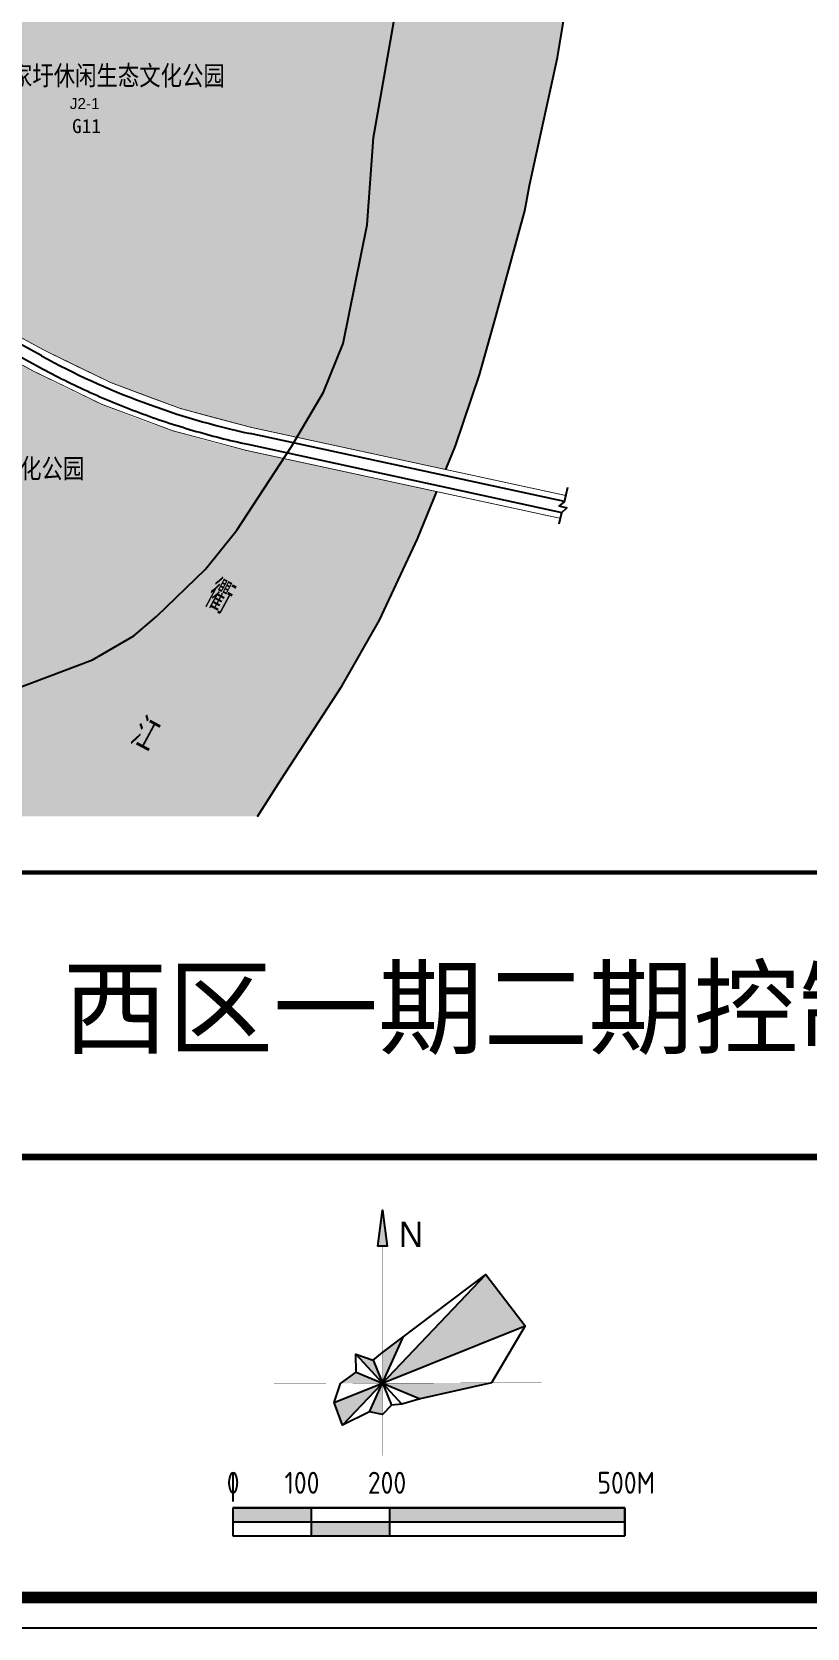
# Model space of a CAD drawing. Extents: x 2442 to 11417, y 1140 to 9206.
# Drawn here: x 8365 to 9354, y 2187 to 4223 of the extents above; entities that cross this region are included whole.
import ezdxf

# ---------------------------------------------------------------- set-up
doc = ezdxf.new("R2010")
doc.units = 0
doc.header["$LTSCALE"] = 1000
doc.header["$MEASUREMENT"] = 0
doc.linetypes.add('ACAD_ISO02W100', pattern=[15, 12, -3])
doc.linetypes.add('CENTER', pattern=[50.8, 31.75, -6.35, 6.35, -6.35])
for name, color, linetype in [('08-G11-公园', 3, 'Continuous'), ('11-E1-水域', 130, 'Continuous'), ('14-z地块编号', 217, 'Continuous'), ('a-dlcenter', 1, 'CENTER'), ('DL-ZX', 1, 'Continuous'), ('TK', 7, 'Continuous'), ('基层360', 220, 'Continuous'), ('用地名称', 7, 'Continuous'), ('用地性质代码', 7, 'Continuous'), ('蓝线', 5, 'Continuous'), ('道路', 7, 'Continuous'), ('道路红线', 12, 'Continuous')]:
    doc.layers.add(name, color=color, linetype=linetype)
doc.layers.add('比例尺', color=7, linetype='Continuous', plot=False)
doc.styles.add('HZ', font='', dxfattribs={"width": 0.8})
doc.styles.get("Standard").update_dxf_attribs({"font": 'gbenor.shx', "bigfont": 'gbcbig.shx'})
doc.styles.add('xtx', font='')
doc.styles.get('HZ').set_extended_font_data('SimSun')
doc.styles.get('xtx').set_extended_font_data('SimSun')

msp = doc.modelspace()

# ---------------------------------------------------------------- hatches: boundary and pattern name
at = {"layer": '08-G11-公园'}
for points in [[(8168.5, 4173.9), (8127.5, 4084.4), (8078, 3982.9), (8381.5, 3817.1, 0.071778), (8645.2, 3718.9), (8703.3, 3706.3), (8737.1, 3763.8), (8762.1, 3825.8), (8793, 3977.3), (8801, 4088.6), (8845.6, 4342.1), (8740.9, 4364.8, -0.137549), (8398.9, 4545.7), (8360.5, 4582.3), (8329.7, 4520.1), (8275.3, 4403.2), (8219.4, 4283.1)], [(7938.4, 3669.4), (7917, 3621.2), (7878.8, 3553.4), (7867.8, 3456.4), (7873.7, 3435.1), (7810.1, 3333.8), (7901.8, 3326.8), (8061.8, 3333.6), (8213.6, 3350), (8304.9, 3370.7), (8442.4, 3422.5), (8495.2, 3453), (8524.1, 3477.6), (8586.6, 3538.1), (8626.8, 3587.7), (8686.4, 3679.3), (8638.8, 3689.6, -0.071778), (8367.1, 3790.8), (8065.2, 3955.7), (8047.2, 3915.9), (8023, 3841.7), (8000.4, 3791.7)]]:
    msp.add_hatch(color=256, dxfattribs=at).paths.add_polyline_path(points)
at = {"layer": '11-E1-水域'}
h = msp.add_hatch(color=256, dxfattribs=at)
h.paths.add_polyline_path([(8762.1, 3825.8), (8737.1, 3763.8), (8703.3, 3706.3), (8893.3, 3665.2), (8905.6, 3695.3), (8936.3, 3786.2), (8957.5, 3861.7), (8994, 3995.3), (9000, 4027.5), (9035.8, 4191), (9045.6, 4250), (9050.4, 4297.7), (8845.6, 4342.1), (8801, 4088.6), (8793, 3977.3)])
h.paths.add_polyline_path([(8808.6, 3472.9), (8857.1, 3576.9), (8881.7, 3637), (8686.4, 3679.3), (8626.8, 3587.7), (8586.6, 3538.1), (8524.1, 3477.6), (8495.2, 3453), (8442.4, 3422.5), (8304.9, 3370.7), (8213.6, 3350), (8061.8, 3333.6), (7901.8, 3326.8), (7810.1, 3333.8), (7873.7, 3435.1), (7867.8, 3456.4), (7878.8, 3553.4), (7917, 3621.2), (7938.4, 3669.4), (8000.4, 3791.7), (8023, 3841.7), (8047.2, 3915.9), (8065.2, 3955.7), (8052.5, 3962.7, -0.023672), (7986.6, 4002.8), (7986.4, 4002.4), (7948.8, 3946.5), (7862.7, 3792.6), (7826, 3710.5), (7715.8, 3562.5), (7622.9, 3469), (7571.7, 3444.6), (7537.2, 3469.6), (7473.4, 3483.8), (7420.7, 3468), (7372.5, 3364.7), (7348.8, 3222.6), (8653, 3222.6), (8682.8, 3269.2), (8760.6, 3389)])
at = {"layer": 'a-dlcenter'}
h = msp.add_hatch(color=7, dxfattribs=at)
h.paths.add_polyline_path([(8721.5, 2322.7), (8721.5, 2340.7), (8621.5, 2340.7), (8621.5, 2322.7)])
h.paths.add_polyline_path([(8821.5, 2304.7), (8821.5, 2322.7), (8721.5, 2322.7), (8721.5, 2304.7)])
h.paths.add_polyline_path([(8821.5, 2340.7), (8821.5, 2322.7), (8921.5, 2322.7), (9021.5, 2322.7), (9121.5, 2322.7), (9121.5, 2340.7), (9021.5, 2340.7), (8921.5, 2340.7)])
at = {"layer": 'TK'}
for points in [[(8812.4, 2720.3), (8806.6, 2674.6), (8812.4, 2674.6), (8818.3, 2674.6)], [(8812.4, 2499.6), (8994.5, 2572.7), (8944.1, 2638.4)], [(8812.4, 2499.6), (8994.5, 2572.7), (8944.1, 2638.4)], [(8839.4, 2559.1), (8812.4, 2538.7), (8812.4, 2499.6)], [(8839.4, 2559.1), (8812.4, 2538.7), (8812.4, 2499.6)], [(8812.4, 2499.6), (8750.8, 2474.9), (8761.5, 2445.9)], [(8812.4, 2499.6), (8750.8, 2474.9), (8761.5, 2445.9)], [(8812.4, 2499.6), (8795.9, 2463), (8812.4, 2459.8)], [(8812.4, 2499.6), (8795.9, 2463), (8812.4, 2459.8)], [(8812.3, 2499.7), (8860.3, 2479.5), (8951.6, 2500), (8951.6, 2500.1)], [(8812.3, 2499.7), (8860.3, 2479.5), (8951.6, 2500), (8951.6, 2500.1)]]:
    msp.add_hatch(color=7, dxfattribs=at).paths.add_polyline_path(points)
h = msp.add_hatch(color=7, dxfattribs=at)
h.paths.add_polyline_path([(8812.3, 2499.7), (8778.7, 2513.8), (8759.1, 2499.5)])
h.paths.add_polyline_path([(8812.4, 2499.7), (8812.4, 2499.7), (8800.4, 2528.8), (8778.4, 2536.5)])
at = {"layer": '比例尺'}
h = msp.add_hatch(color=7, dxfattribs=at)
h.paths.add_polyline_path([(8721.5, 2322.7), (8721.5, 2340.7), (8621.5, 2340.7), (8621.5, 2322.7)])
h.paths.add_polyline_path([(8821.5, 2304.7), (8821.5, 2322.7), (8721.5, 2322.7), (8721.5, 2304.7)])
h.paths.add_polyline_path([(8821.5, 2340.7), (8821.5, 2322.7), (8921.5, 2322.7), (9021.5, 2322.7), (9121.5, 2322.7), (9121.5, 2340.7), (9021.5, 2340.7), (8921.5, 2340.7)])

# ---------------------------------------------------------------- linework, layer by layer
at = {"layer": 'a-dlcenter', "color": 7, "flags": 128}
for points in [[(8621.5, 2384.6), (8621.5, 2348.6)], [(8621.5, 2304.7), (8721.5, 2304.7), (8821.5, 2304.7), (8921.5, 2304.7), (9021.5, 2304.7), (9121.5, 2304.7), (9121.5, 2340.7), (9021.5, 2340.7), (8921.5, 2340.7), (8821.5, 2340.7), (8721.5, 2340.7), (8621.5, 2340.7)], [(8621.5, 2322.7), (8721.5, 2322.7), (8821.5, 2322.7), (8921.5, 2322.7), (9021.5, 2322.7), (9121.5, 2322.7)], [(8721.5, 2340.7), (8721.5, 2304.7)], [(8821.5, 2340.7), (8821.5, 2304.7)]]:
    msp.add_lwpolyline(points, dxfattribs=at)
at = {"layer": 'DL-ZX', "color": 0}
msp.add_lwpolyline([(2441.5, 9205.8), (10646.6, 9205.8), (10646.6, 2187.2), (2441.5, 2187.2)], close=True, dxfattribs=at)
at = {"layer": 'DL-ZX', "color": 7, "const_width": 15}
msp.add_lwpolyline([(10616.1, 9151.6), (2485.3, 9151.6), (2485.3, 2226.2), (10616.1, 2226.2)], close=True, dxfattribs=at)
at = {"layer": 'TK', "linetype": 'Continuous', "const_width": 5.46, "flags": 128}
msp.add_lwpolyline([(6094.5, 3151.1), (10610.3, 3151.1), (6094.5, 3151.1)], dxfattribs=at)
at = {"layer": 'TK', "const_width": 8.3}
msp.add_lwpolyline([(10610.3, 2788.3), (8288.8, 2788.3)], dxfattribs=at)
at = {"layer": 'TK', "color": 7}
msp.add_lwpolyline([(8812.4, 2674.6), (8806.6, 2674.6), (8812.4, 2720.3), (8818.3, 2674.6)], close=True, dxfattribs=at)
at = {"layer": 'TK', "color": 7, "const_width": 0.32}
for points in [[(8812.4, 2674.6), (8812.4, 2407.2)], [(8812.4, 2674.6), (8812.4, 2407.2)], [(8674.2, 2499.2), (9030.1, 2500.3)], [(8674.2, 2499.2), (9030.1, 2500.3)]]:
    msp.add_lwpolyline(points, dxfattribs=at)
at = {"layer": 'TK', "color": 7}
for points in [[(8800.4, 2528.8), (8812.4, 2538.7), (8944.1, 2638.4), (8994.5, 2572.7), (8951.6, 2500), (8860.3, 2479.5), (8837, 2472.9), (8824.1, 2471.4), (8812.4, 2459.8), (8795.9, 2463), (8761.5, 2445.9), (8750.8, 2474.9), (8759, 2499.4), (8778.7, 2513.8), (8778.4, 2536.5), (8800.4, 2528.8)], [(8800.4, 2528.8), (8812.4, 2538.7), (8944.1, 2638.4), (8994.5, 2572.7), (8951.6, 2500), (8860.3, 2479.5), (8837, 2472.9), (8824.1, 2471.4), (8812.4, 2459.8), (8795.9, 2463), (8761.5, 2445.9), (8750.8, 2474.9), (8759, 2499.4), (8778.7, 2513.8), (8778.4, 2536.5), (8800.4, 2528.8)], [(8761.5, 2445.9), (8944.1, 2638.4)], [(8761.5, 2445.9), (8944.1, 2638.4)], [(8750.8, 2474.9), (8994.5, 2572.7)], [(8750.8, 2474.9), (8994.5, 2572.7)], [(8795.9, 2463), (8839.4, 2559.1)], [(8795.9, 2463), (8839.4, 2559.1)], [(8778.4, 2536.5), (8837, 2472.9)], [(8778.4, 2536.5), (8837, 2472.9)], [(8800.4, 2528.8), (8824.1, 2471.4)], [(8800.4, 2528.8), (8824.1, 2471.4)], [(8778.7, 2513.8), (8860.3, 2479.5)], [(8778.7, 2513.8), (8860.3, 2479.5)]]:
    msp.add_lwpolyline(points, dxfattribs=at)
at = {"layer": '比例尺', "color": 7}
for p, q in [((8621.5, 2340.7), (8721.5, 2340.7)), ((8621.5, 2340.7), (8621.5, 2304.7)), ((8621.5, 2322.7), (8721.5, 2322.7)), ((8721.5, 2340.7), (8821.5, 2340.7)), ((8721.5, 2340.7), (8721.5, 2304.7)), ((8721.5, 2322.7), (8821.5, 2322.7)), ((8821.5, 2340.7), (8921.5, 2340.7)), ((8821.5, 2340.7), (8821.5, 2304.7)), ((8821.5, 2322.7), (8921.5, 2322.7)), ((8921.5, 2340.7), (9021.5, 2340.7)), ((8921.5, 2322.7), (9021.5, 2322.7)), ((9021.5, 2340.7), (9121.5, 2340.7)), ((9021.5, 2322.7), (9121.5, 2322.7)), ((9121.5, 2340.7), (9121.5, 2304.7)), ((8621.5, 2304.7), (8721.5, 2304.7)), ((8721.5, 2304.7), (8821.5, 2304.7)), ((8821.5, 2304.7), (8921.5, 2304.7)), ((8921.5, 2304.7), (9021.5, 2304.7)), ((9021.5, 2304.7), (9121.5, 2304.7))]:
    msp.add_line(p, q, dxfattribs=at)
at = {"layer": '蓝线', "linetype": 'Continuous', "ltscale": 0.3}
for points in [[(8893.3, 3665.2), (8905.6, 3695.3), (8936.3, 3786.2), (8957.5, 3861.7), (8994, 3995.3), (9000, 4027.5), (9035.8, 4191), (9045.6, 4250), (9053.9, 4331.7), (9072.6, 4401.2), (9112.1, 4537.1), (9131, 4595.2), (9139.5, 4622.9), (9149.6, 4652.9), (9168.8, 4706.4), (9183.4, 4749.5), (9198.7, 4785.4), (9224.2, 4875.3), (9257.3, 4992.7), (9305.1, 5116.9), (9318.1, 5154.7)], [(8304.9, 3370.7), (8442.4, 3422.5), (8495.2, 3453), (8524.1, 3477.6), (8586.6, 3538.1), (8626.8, 3587.7), (8696.5, 3694.8), (8737.1, 3763.8), (8762.1, 3825.8), (8793, 3977.3), (8801, 4088.6), (8889.5, 4592.3), (8932.4, 4868), (8942.2, 4943.4), (8970.2, 5053), (8979.7, 5089.7)], [(8653, 3222.6), (8682.8, 3269.2), (8760.6, 3389), (8808.6, 3472.9), (8857.1, 3576.9), (8881.7, 3637)]]:
    msp.add_lwpolyline(points, dxfattribs=at)
at = {"layer": '道路', "linetype": 'ACAD_ISO02W100'}
for p, q in [((8377.7, 3810.1), (8063, 3982)), ((9044.4, 3624.3), (8643.5, 3711.1))]:
    msp.add_line(p, q, dxfattribs=at)
at = {"layer": '道路', "linetype": 'ACAD_ISO02W100', "flags": 128}
msp.add_lwpolyline([(7990.1, 4010.1, 0.023983), (8056.3, 3969.7), (8371, 3797.8, 0.071778), (8640.5, 3697.4), (9041.3, 3610.6)], format="xyb", dxfattribs=at)
at = {"layer": '道路', "linetype": 'ACAD_ISO02W100'}
msp.add_arc((8853.6, 4681.6), 993, 241.3596, 257.7818, dxfattribs=at)
at = {"layer": '道路红线', "linetype": 'ACAD_ISO02W100', "const_width": 1, "flags": 128}
for points in [[(9046.2, 3632.1), (8645.2, 3718.9, -0.071778), (8381.5, 3817.1), (8066.9, 3989, -0.025035), (7999.9, 4030, -0.025035)], [(7986.6, 4002.8, 0.023672), (8052.5, 3962.7), (8367.1, 3790.8, 0.071778), (8638.8, 3689.6), (9039.5, 3602.9)]]:
    msp.add_lwpolyline(points, format="xyb", dxfattribs=at)
at = {"layer": '道路红线', "flags": 128}
msp.add_lwpolyline([(9037.8, 3595.8), (9041.3, 3610.6), (9047.7, 3616.3), (9042.8, 3617.4), (9037.9, 3618.5), (9044.4, 3624.1), (9048.7, 3642.9)], dxfattribs=at)

# ---------------------------------------------------------------- texts
at = {"layer": '14-z地块编号', "linetype": 'Continuous', "insert": (8413.5, 4139.1), "char_height": 14, "width": 55.685, "attachment_point": 1, "style": 'xtx'}
msp.add_mtext('\\pt28;{\\fArial|b0|i0|c0|p32;J2-1}', dxfattribs=at)
at = {"layer": 'a-dlcenter', "color": 7}
for s, p in [('0', (8613.7, 2358.6)), ('100', (8687.4, 2358.6)), ('200', (8793.7, 2358.6)), ('500M', (9086.5, 2358.6))]:
    msp.add_text(s, height=28, dxfattribs=at).set_placement(p)
at = {"layer": 'TK', "linetype": 'Continuous', "style": 'HZ'}
msp.add_text('西区一期二期控制规划', height=98.31, dxfattribs=at).set_placement((8404.5, 2929.6))
at = {"layer": 'TK', "color": 7, "insert": (8833.3, 2705.5), "char_height": 32, "width": 190.462, "attachment_point": 1}
msp.add_mtext('\\fￋￎￌﾣﾤ|b0|i0|c134|p2;N', dxfattribs=at)
msp.add_mtext('\\fￋￎￌﾣﾤ|b0|i0|c134|p2;N', dxfattribs=at)
at = {"layer": '基层360', "color": 0, "insert": (8601.8, 3527.7), "char_height": 40, "width": 404.227, "attachment_point": 1, "rotation": 331.7195}
msp.add_mtext('衢\\P\\P\\P江', dxfattribs=at)
at = {"layer": '比例尺', "color": 7}
for s, p in [('0', (8613.7, 2358.6)), ('100', (8687.4, 2358.6)), ('200', (8793.7, 2358.6)), ('500M', (9086.5, 2358.6))]:
    msp.add_text(s, height=28, dxfattribs=at).set_placement(p)
at = {"layer": '用地名称', "char_height": 25, "width": 357.766, "attachment_point": 1, "style": 'HZ'}
for s, insert in [('\\pt0.3086;严家圩休闲生态文化公园', (8311.2, 4180.3)), ('\\pt4;严家圩休闲生态文化公园', (8131.9, 3679))]:
    msp.add_mtext(s, dxfattribs=dict(at, insert=insert))
at = {"layer": '用地性质代码', "insert": (8416.5, 4112.4), "char_height": 18, "width": 193.333, "attachment_point": 1}
msp.add_mtext('{\\fSimSun|b0|i0|c134|p54;G11}', dxfattribs=at)

doc.saveas('drawing.dxf')
